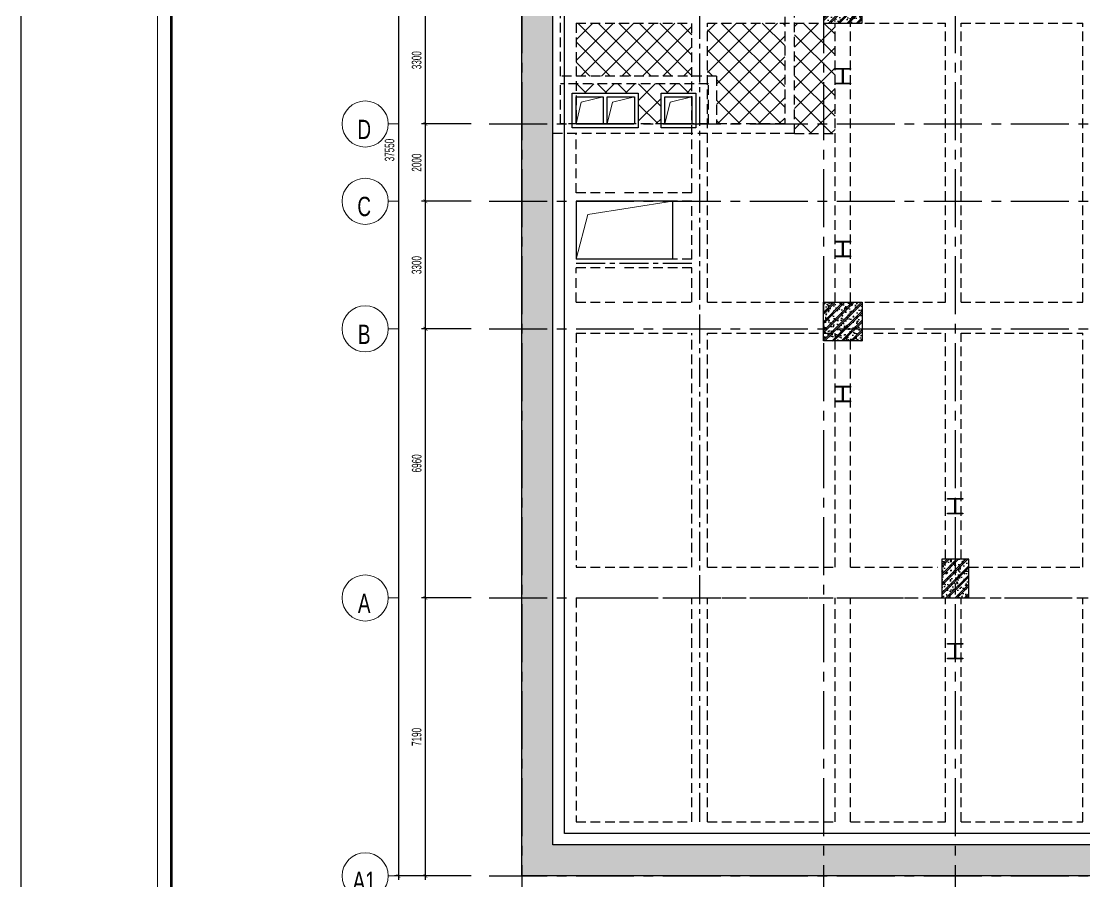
# Model space of a CAD drawing. Extents: x 71 to 1774126, y -14 to 415800.
# Drawn here: x 1549882 to 1577393, y 369368 to 391626 of the extents above; entities that cross this region are included whole.
import ezdxf

# ---------------------------------------------------------------- set-up
doc = ezdxf.new("R2010")
doc.units = 0
doc.header["$LTSCALE"] = 1000
doc.header["$MEASUREMENT"] = 0
doc.header["$PDMODE"] = 3
doc.linetypes.add('CENTER2', pattern=[1.125, 0.75, -0.125, 0.125, -0.125])
doc.linetypes.add('HIDDEN', pattern=[0.375, 0.25, -0.125])
doc.layers.get('0').update_dxf_attribs({"linetype": 'CONTINUOUS'})
doc.layers.get('Defpoints').update_dxf_attribs({"linetype": 'CONTINUOUS'})
for name, color, linetype, lineweight in [('CDC-KHUNGTEN', 7, 'CONTINUOUS', 20), ('KCS_CHI', 1, 'CONTINUOUS', 15), ('Thin_line', 251, 'CONTINUOUS', 9)]:
    doc.layers.add(name, color=color, linetype=linetype, lineweight=lineweight)
for name, color, linetype in [('CDC.01.AXIS', 160, 'CENTER2'), ('CDC.02.DIM', 1, 'CONTINUOUS'), ('CDC.03.BORDER', 3, 'CONTINUOUS'), ('CDC.04.HIDDEN', 8, 'HIDDEN'), ('CDC.05.STEEL', 4, 'CONTINUOUS'), ('CDC.06.TEXT', 2, 'CONTINUOUS'), ('CDC.09.COLUMN', 4, 'CONTINUOUS'), ('CDC.10.HATCH', 9, 'CONTINUOUS'), ('CDC.16.BIGTEXT', 6, 'CONTINUOUS')]:
    doc.layers.add(name, color=color, linetype=linetype)
doc.styles.add('ARIAL', font='arial.ttf', dxfattribs={"width": 0.6})
doc.dimstyles.new('100', dxfattribs={"dimscale": 100, "dimtxt": 2.5, "dimasz": 1, "dimexe": 1, "dimexo": 0, "dimgap": 1, "dimtad": 1, "dimdec": 0, "dimdsep": 46, "dimtxsty": 'ARIAL', "dimblk": 'ARCHTICK', "dimcen": 1, "dimdle": 1, "dimclrd": 1, "dimclre": 1, "dimclrt": 2, "dimadec": 0, "dimazin": 0, "dimtfac": 0.00072, "dimtdec": 0, "dimtix": 1, "dimtmove": 2, "dimatfit": 3, "dimldrblk": 'ARCHTICK', "dimfxl": 1, "dimtolj": 1, "dimarcsym": 0})

# ---------------------------------------------------------------- blocks, each defined once
blk = doc.blocks.new('TANG HAM')
at = {"layer": 'CDC.10.HATCH'}
h = blk.add_hatch(dxfattribs=at)
h.set_pattern_fill('CHAU-01', color=256, scale=70, style=0, pattern_type=2)
h.set_pattern_definition([(50, (0, 0), (502.08213, -43.92649), [52.5, -577.5]), (355, (0, 0), (-97.12593, 526.5345), [42, -462]), (100.4514, (41.84, -3.66), (404.95657, 482.60768), [44.61813, -490.79948]), (46.1842, (0, 140), (747.06873, -115.8633), [78.75, -866.25]), (96.6356, (62.26, 130.34), (654.2639, 681.8825), [66.9272, -736.1991]), (351.1842, (0, 140), (654.26336, 681.88302), [63, -693]), (21, (70, 105), (417.83494, -281.83322), [52.5, -577.5]), (326, (70, 105), (170.32073, 507.60503), [42, -462]), (71.4514, (104.8, 81.5), (588.15584, 225.77135), [44.61813, -490.79948]), (37.5, (0, 0), (8.511899, 233.025698), [0, -456.4, 0, -469, 0, -463.75]), (7.5, (0, 0), (184.148676, 276.0882), [0, -267.4, 0, -445.9, 0, -176.75]), (327.5, (-156.1, 0), (373.675705, -15.78841), [0, -175, 0, -546, 0, -724.5]), (317.5, (-226.1, 0), (408.23032, 70.07349), [0, -227.5, 0, -362.6, 0, -514.5]), (45, (0, 0), (-210.36427, 210.36427), []), (45, (0, 85.75), (-210.36427, 210.36427), [])])
h.paths.add_polyline_path([(1562833, 296090), (1562833, 333640), (1626193, 333640), (1626193, 300559), (1621725, 296090)])
h.paths.add_polyline_path([(1563633, 296890), (1563633, 332840), (1625393, 332840), (1625393, 300890), (1621393, 296890)], flags=16)
h = blk.add_hatch(dxfattribs=at)
h.set_pattern_fill('CHAU-01', color=256, scale=40, style=0, pattern_type=2)
h.set_pattern_definition([(50, (-118205.24, 13550.65), (286.904073, -25.100854), [30, -330]), (355, (-118205.24, 13550.65), (-55.500533, 300.876853), [24, -264]), (100.4514, (-118181.34, 13548.56), (231.403753, 275.775817), [25.496076, -280.456845]), (46.1842, (-118205.24, 13630.65), (426.89642, -66.207606), [45, -495]), (96.6356, (-118169.67, 13625.13), (373.86508, 389.64715), [38.24412, -420.6852]), (351.1842, (-118205.24, 13630.65), (373.86478, 389.64744), [36, -396]), (21, (-118165.24, 13610.65), (238.76282, -161.047556), [30, -330]), (326, (-118165.24, 13610.65), (97.326133, 290.06002), [24, -264]), (71.4514, (-118145.35, 13597.23), (336.08905, 129.0122), [25.496076, -280.456845]), (37.5, (-118205.24, 13550.65), (4.863942, 133.1575415), [0, -260.8, 0, -268, 0, -265]), (7.5, (-118205.24, 13550.65), (105.227815, 157.764685), [0, -152.8, 0, -254.8, 0, -101]), (327.5, (-118294.44, 13550.65), (213.5289745, -9.021949), [0, -100, 0, -312, 0, -414]), (317.5, (-118334.44, 13550.65), (233.274468, 40.041993), [0, -130, 0, -207.2, 0, -294]), (45, (-118205.24, 13550.65), (-120.208153, 120.208153), []), (45, (-118205.24, 13599.65), (-120.208153, 120.208153), [])])
h.paths.add_polyline_path([(1571633, 319150), (1570633, 319150), (1570633, 318150), (1571633, 318150)])
h = blk.add_hatch(dxfattribs=at)
h.set_pattern_fill('CHAU-01', color=256, scale=40, style=0, pattern_type=2)
h.set_pattern_definition([(50, (-118205.24, 13170.65), (286.904073, -25.100854), [30, -330]), (355, (-118205.24, 13170.65), (-55.500533, 300.876853), [24, -264]), (100.4514, (-118181.34, 13168.56), (231.403753, 275.775817), [25.496076, -280.456845]), (46.1842, (-118205.24, 13250.65), (426.89642, -66.207606), [45, -495]), (96.6356, (-118169.67, 13245.13), (373.86508, 389.64715), [38.24412, -420.6852]), (351.1842, (-118205.24, 13250.65), (373.86478, 389.64744), [36, -396]), (21, (-118165.24, 13230.65), (238.76282, -161.047556), [30, -330]), (326, (-118165.24, 13230.65), (97.326133, 290.06002), [24, -264]), (71.4514, (-118145.35, 13217.23), (336.08905, 129.0122), [25.496076, -280.456845]), (37.5, (-118205.24, 13170.65), (4.863942, 133.1575415), [0, -260.8, 0, -268, 0, -265]), (7.5, (-118205.24, 13170.65), (105.227815, 157.764685), [0, -152.8, 0, -254.8, 0, -101]), (327.5, (-118294.44, 13170.65), (213.5289745, -9.021949), [0, -100, 0, -312, 0, -414]), (317.5, (-118334.44, 13170.65), (233.274468, 40.041993), [0, -130, 0, -207.2, 0, -294]), (45, (-118205.24, 13170.65), (-120.208153, 120.208153), []), (45, (-118205.24, 13219.65), (-120.208153, 120.208153), [])])
h.paths.add_polyline_path([(1571633, 309930), (1570633, 309930), (1570633, 310930), (1571633, 310930)])
h = blk.add_hatch(dxfattribs=at)
h.set_pattern_fill('CHAU-01', color=256, scale=40, style=0, pattern_type=2)
h.set_pattern_definition([(50, (-6865, 0), (286.904073, -25.100854), [30, -330]), (355, (-6865, 0), (-55.500533, 300.876853), [24, -264]), (100.4514, (-6841.1, -2.1), (231.403753, 275.775817), [25.496076, -280.456845]), (46.1842, (-6865, 80), (426.89642, -66.207606), [45, -495]), (96.6356, (-6829.43, 74.5), (373.86508, 389.64715), [38.24412, -420.6852]), (351.1842, (-6865, 80), (373.86478, 389.64744), [36, -396]), (21, (-6825, 60), (238.76282, -161.047556), [30, -330]), (326, (-6825, 60), (97.326133, 290.06002), [24, -264]), (71.4514, (-6805.1, 46.58), (336.08905, 129.0122), [25.496076, -280.456845]), (37.5, (-6865, 0), (4.863942, 133.1575415), [0, -260.8, 0, -268, 0, -265]), (7.5, (-6865, 0), (105.227815, 157.764685), [0, -152.8, 0, -254.8, 0, -101]), (327.5, (-6954.2, 0), (213.5289745, -9.021949), [0, -100, 0, -312, 0, -414]), (317.5, (-6994.2, 0), (233.274468, 40.041993), [0, -130, 0, -207.2, 0, -294]), (45, (-6865, 0), (-120.208153, 120.208153), []), (45, (-6865, 49), (-120.208153, 120.208153), [])])
h.paths.add_polyline_path([(1574103, 304280), (1573693, 304280), (1573693, 303280), (1574103, 303280)])
h.paths.add_polyline_path([(1574393, 304280), (1574103, 304280), (1574103, 303280), (1574393, 303280)])
at = {"layer": 'CDC.01.AXIS', "ltscale": 2}
for p, q in [((1562833, 334618), (1562833, 295176)), ((1570633, 334618), (1570633, 295176)), ((1574043, 334618), (1574043, 295176)), ((1561983, 315540), (1626948, 315540)), ((1561983, 313540), (1626948, 313540)), ((1561983, 310240), (1626948, 310240)), ((1561983, 303280), (1626948, 303280)), ((1561983, 296090), (1626948, 296090))]:
    blk.add_line(p, q, dxfattribs=at)
at = {"layer": 'CDC.09.COLUMN'}
for p, q in [((1574393, 304280), (1573693, 304280)), ((1573693, 304280), (1573693, 303280)), ((1574393, 303280), (1574393, 304280)), ((1573693, 303280), (1574393, 303280))]:
    blk.add_line(p, q, dxfattribs=at)
for points in [[(1562833, 296090), (1562833, 333640), (1626193, 333640), (1626193, 300559), (1621725, 296090)], [(1563633, 296890), (1563633, 332840), (1625393, 332840), (1625393, 300890), (1621393, 296890)], [(1570633, 319150), (1570633, 318150), (1571633, 318150), (1571633, 319150)], [(1570633, 309930), (1570633, 310930), (1571633, 310930), (1571633, 309930)]]:
    blk.add_lwpolyline(points, close=True, dxfattribs=at)
blk = doc.blocks.new('_ARCHTICK')
at = {"color": 0, "linetype": 'ByBlock', "const_width": 0.15}
blk.add_lwpolyline([(-0.5, -0.5), (0.5, 0.5)], dxfattribs=at)
blk = doc.blocks.new('*D123')
at = {"layer": 'CDC.02.DIM', "color": 1, "lineweight": -2, "transparency": 16777216}
for p, q in [((1561523, 386969), (1560239, 386969)), ((1560339, 383569), (1560339, 387069)), ((1561523, 383669), (1560239, 383669))]:
    blk.add_line(p, q, dxfattribs=at)
at = {"layer": 'Defpoints', "color": 0, "transparency": 16777216}
for p in [(1560339, 386969), (1561523, 386969), (1561523, 383669)]:
    blk.add_point(p, dxfattribs=at)
at = {"layer": 'CDC.02.DIM', "color": 1, "lineweight": -2, "transparency": 16777216, "xscale": 100, "yscale": 100, "zscale": 100}
for p, rotation in [((1560339, 386969), 90), ((1560339, 383669), 270)]:
    blk.add_blockref('_ARCHTICK', p, dxfattribs=dict(at, rotation=rotation))
at = {"layer": 'CDC.02.DIM', "color": 2, "transparency": 16777216, "insert": (1560111, 385319), "char_height": 250, "attachment_point": 5, "rotation": 90, "style": 'ARIAL'}
blk.add_mtext('\\A1;3300', dxfattribs=at)
blk = doc.blocks.new('*D128')
at = {"layer": 'CDC.02.DIM', "color": 1, "lineweight": -2, "transparency": 16777216}
for p, q in [((1561523, 376709), (1560239, 376709)), ((1560339, 369419), (1560339, 376809)), ((1561523, 369519), (1560239, 369519))]:
    blk.add_line(p, q, dxfattribs=at)
at = {"layer": 'Defpoints', "color": 0, "transparency": 16777216}
for p in [(1560339, 376709), (1561523, 376709), (1561523, 369519)]:
    blk.add_point(p, dxfattribs=at)
at = {"layer": 'CDC.02.DIM', "color": 1, "lineweight": -2, "transparency": 16777216, "xscale": 100, "yscale": 100, "zscale": 100}
for p, rotation in [((1560339, 376709), 90), ((1560339, 369519), 270)]:
    blk.add_blockref('_ARCHTICK', p, dxfattribs=dict(at, rotation=rotation))
at = {"layer": 'CDC.02.DIM', "color": 2, "transparency": 16777216, "insert": (1560112, 373114), "char_height": 250, "attachment_point": 5, "rotation": 90, "style": 'ARIAL'}
blk.add_mtext('\\A1;7190', dxfattribs=at)
blk = doc.blocks.new('*D129')
at = {"layer": 'CDC.02.DIM', "color": 1, "lineweight": -2, "transparency": 16777216}
for p, q in [((1561523, 383669), (1560239, 383669)), ((1560339, 376609), (1560339, 383769)), ((1561523, 376709), (1560239, 376709))]:
    blk.add_line(p, q, dxfattribs=at)
at = {"layer": 'Defpoints', "color": 0, "transparency": 16777216}
for p in [(1560339, 383669), (1561523, 383669), (1561523, 376709)]:
    blk.add_point(p, dxfattribs=at)
at = {"layer": 'CDC.02.DIM', "color": 1, "lineweight": -2, "transparency": 16777216, "xscale": 100, "yscale": 100, "zscale": 100}
for p, rotation in [((1560339, 383669), 90), ((1560339, 376709), 270)]:
    blk.add_blockref('_ARCHTICK', p, dxfattribs=dict(at, rotation=rotation))
at = {"layer": 'CDC.02.DIM', "color": 2, "transparency": 16777216, "insert": (1560112, 380189), "char_height": 250, "attachment_point": 5, "rotation": 90, "style": 'ARIAL'}
blk.add_mtext('\\A1;6960', dxfattribs=at)
blk = doc.blocks.new('*D130')
at = {"layer": 'CDC.02.DIM', "color": 1, "lineweight": -2, "transparency": 16777216}
for p, q in [((1560339, 386869), (1560339, 389069)), ((1561523, 388969), (1560239, 388969)), ((1561523, 386969), (1560239, 386969))]:
    blk.add_line(p, q, dxfattribs=at)
at = {"layer": 'Defpoints', "color": 0, "transparency": 16777216}
for p in [(1560339, 388969), (1561523, 388969), (1561523, 386969)]:
    blk.add_point(p, dxfattribs=at)
at = {"layer": 'CDC.02.DIM', "color": 1, "lineweight": -2, "transparency": 16777216, "xscale": 100, "yscale": 100, "zscale": 100}
for p, rotation in [((1560339, 388969), 90), ((1560339, 386969), 270)]:
    blk.add_blockref('_ARCHTICK', p, dxfattribs=dict(at, rotation=rotation))
at = {"layer": 'CDC.02.DIM', "color": 2, "transparency": 16777216, "insert": (1560112, 387969), "char_height": 250, "attachment_point": 5, "rotation": 90, "style": 'ARIAL'}
blk.add_mtext('\\A1;2000', dxfattribs=at)
blk = doc.blocks.new('*D131')
at = {"layer": 'CDC.02.DIM', "color": 1, "lineweight": -2, "transparency": 16777216}
for p, q in [((1560339, 388869), (1560339, 392369)), ((1561523, 392269), (1560239, 392269)), ((1561523, 388969), (1560239, 388969))]:
    blk.add_line(p, q, dxfattribs=at)
at = {"layer": 'Defpoints', "color": 0, "transparency": 16777216}
for p in [(1560339, 392269), (1561523, 392269), (1561523, 388969)]:
    blk.add_point(p, dxfattribs=at)
at = {"layer": 'CDC.02.DIM', "color": 1, "lineweight": -2, "transparency": 16777216, "xscale": 100, "yscale": 100, "zscale": 100}
for p, rotation in [((1560339, 392269), 90), ((1560339, 388969), 270)]:
    blk.add_blockref('_ARCHTICK', p, dxfattribs=dict(at, rotation=rotation))
at = {"layer": 'CDC.02.DIM', "color": 2, "transparency": 16777216, "insert": (1560111, 390619), "char_height": 250, "attachment_point": 5, "rotation": 90, "style": 'ARIAL'}
blk.add_mtext('\\A1;3300', dxfattribs=at)
blk = doc.blocks.new('*D114')
at = {"layer": 'CDC.02.DIM', "color": 1, "lineweight": -2, "transparency": 16777216}
for p, q in [((1559639, 407169), (1559639, 369419)), ((1560823, 407069), (1559539, 407069)), ((1560823, 369519), (1559539, 369519))]:
    blk.add_line(p, q, dxfattribs=at)
at = {"layer": 'Defpoints', "color": 0, "transparency": 16777216}
for p in [(1560823, 407069), (1559639, 369519), (1560823, 369519)]:
    blk.add_point(p, dxfattribs=at)
at = {"layer": 'CDC.02.DIM', "color": 1, "lineweight": -2, "transparency": 16777216, "xscale": 100, "yscale": 100, "zscale": 100}
for p, rotation in [((1559639, 407069), 90), ((1559639, 369519), 270)]:
    blk.add_blockref('_ARCHTICK', p, dxfattribs=dict(at, rotation=rotation))
at = {"layer": 'CDC.02.DIM', "color": 2, "transparency": 16777216, "insert": (1559411, 388294), "char_height": 250, "attachment_point": 5, "rotation": 90, "style": 'ARIAL'}
blk.add_mtext('\\A1;37550', dxfattribs=at)
blk = doc.blocks.new('KINGPOST')
at = {"layer": 'CDC.05.STEEL', "color": 4}
for p, q in [((1656675, 236723, 0), (1656675, 236744, 0)), ((1656675, 236744, 0), (1657075, 236744, 0)), ((1656865, 236723, 0), (1656675, 236723, 0)), ((1656865, 236364, 0), (1656865, 236723, 0)), ((1657075, 236723, 0), (1656884, 236723, 0)), ((1656884, 236723, 0), (1656884, 236364, 0)), ((1657075, 236744, 0), (1657075, 236723, 0)), ((1656675, 236344, 0), (1656675, 236364, 0)), ((1656675, 236364, 0), (1656865, 236364, 0)), ((1657075, 236344, 0), (1656675, 236344, 0)), ((1656884, 236364, 0), (1657075, 236364, 0)), ((1657075, 236364, 0), (1657075, 236344, 0))]:
    blk.add_line(p, q, dxfattribs=at)
blk = doc.blocks.new('KHUNG TEN')
at = {"layer": 'CDC-KHUNGTEN', "color": 8}
blk.add_lwpolyline([(75096, 1100), (83000, 1100), (83000, 58300), (3000, 58300), (3000, 1100), (75096, 1100)], dxfattribs=at)
at = {"layer": 'CDC-KHUNGTEN', "color": 255, "lineweight": 60}
blk.add_lwpolyline([(74900, 1400), (74900, 58000), (3300, 58000), (3300, 1400), (74900, 1400)], close=True, dxfattribs=at)
at = {"layer": 'Defpoints', "color": 1, "ltscale": 0.2}
blk.add_lwpolyline([(0, 0), (0, 59400), (84100, 59400), (84100, 0), (0, 0)], close=True, dxfattribs=at)

msp = doc.modelspace()

# ---------------------------------------------------------------- hatches: boundary and pattern name
at = {"layer": 'CDC.10.HATCH'}
h = msp.add_hatch(dxfattribs=at)
h.set_pattern_fill('ANSI37', color=256, scale=3000, style=0)
h.paths.add_polyline_path([(1567233.1, 391579), (1564233.1, 391579), (1564233.1, 390209.3), (1567233.1, 390209.3)])
h.paths.add_polyline_path([(1567233.1, 390009.3), (1564643.1, 390009.3), (1564233.1, 390009.3), (1564233.1, 389769), (1564895.6, 389769), (1565843.1, 389769), (1565843.1, 388969), (1566433.1, 388969), (1566433.1, 389769), (1567233.1, 389769)])
h.paths.add_polyline_path([(1569633.1, 391579), (1567633.1, 391579), (1567633.1, 390209.3), (1567863.6, 390209.3), (1567863.6, 388969), (1569633.1, 388969)])
h.paths.add_polyline_path([(1565910.8, 389520.8), (1566365.5, 389520.8), (1566365.5, 389140.5), (1565910.8, 389140.5)], flags=24)
h.paths.add_polyline_path([(1568103, 389091.6), (1568103, 389546.3), (1568483.3, 389546.3), (1568483.3, 389091.6)], flags=24)
h = msp.add_hatch(dxfattribs=at)
h.set_pattern_fill('ANSI37', color=256, scale=3000, style=0)
h.paths.add_polyline_path([(1570633.1, 391579), (1569883.1, 391579), (1569883.1, 388969), (1570633.1, 388969)])
h.paths.add_polyline_path([(1570933.1, 391579), (1570633.1, 391579), (1570633.1, 388969), (1570933.1, 388969)])
h.paths.add_polyline_path([(1570633.1, 388969), (1569883.1, 388969), (1569883.1, 388719), (1570633.1, 388719)])
h.paths.add_polyline_path([(1570933.1, 388969), (1570633.1, 388969), (1570633.1, 388719), (1570933.1, 388719)])

# ---------------------------------------------------------------- linework, layer by layer
at = {"layer": 'CDC.01.AXIS'}
for p, q in [((1567433.1, 370919), (1567433.1, 405669)), ((1567233.1, 385359), (1564233.1, 385359))]:
    msp.add_line(p, q, dxfattribs=at)
at = {"layer": 'CDC.03.BORDER'}
for p, q in [((1563933.1, 370619), (1563933.1, 405969)), ((1563933.1, 388969), (1563933.1, 405969)), ((1564233.1, 386969), (1564233.1, 385469)), ((1566733.1, 386969), (1564233.1, 386969)), ((1566733.1, 386969), (1566733.1, 385469)), ((1566733.1, 385469), (1564233.1, 385469)), ((1621268.9, 370619), (1563933.1, 370619))]:
    msp.add_line(p, q, dxfattribs=at)
for points in [[(1564895.6, 388869), (1564133.1, 388869), (1564133.1, 389769), (1564895.6, 389769)], [(1564895.6, 389769), (1565843.1, 389769), (1565843.1, 388869), (1564895.6, 388869)]]:
    msp.add_lwpolyline(points, dxfattribs=at)
for points in [[(1564233.1, 389669), (1564933.1, 389669), (1564933.1, 388969), (1564233.1, 388969)], [(1565043.1, 389669), (1565743.1, 389669), (1565743.1, 388969), (1565043.1, 388969)], [(1566433.1, 389769), (1567333.1, 389769), (1567333.1, 388869), (1566433.1, 388869)], [(1566533.1, 389669), (1567233.1, 389669), (1567233.1, 388969), (1566533.1, 388969)]]:
    msp.add_lwpolyline(points, close=True, dxfattribs=at)
at = {"layer": 'CDC.04.HIDDEN'}
for p, q in [((1564233.1, 391579), (1567233.1, 391579)), ((1564233.1, 391579), (1564233.1, 388969)), ((1567233.1, 387189), (1567233.1, 391579)), ((1567633.1, 391579), (1570933.1, 391579)), ((1567633.1, 384359), (1567633.1, 391579)), ((1570933.1, 384359), (1570933.1, 391579)), ((1571333.1, 391579), (1573793.1, 391579)), ((1571333.1, 384359), (1571333.1, 391579)), ((1573793.1, 384359), (1573793.1, 391579)), ((1574193.1, 391579), (1577343.1, 391579)), ((1574193.1, 384359), (1574193.1, 391579)), ((1577343.1, 384359), (1577343.1, 391579)), ((1564233.1, 387189), (1564233.1, 388719)), ((1569883.1, 388719), (1570933.1, 388719)), ((1565233.1, 387189), (1564233.1, 387189)), ((1567233.1, 387189), (1565453.1, 387189)), ((1567233.1, 386969), (1566733.1, 386969)), ((1567233.1, 385469), (1567233.1, 386969)), ((1567233.1, 385469), (1566733.1, 385469)), ((1564233.1, 384359), (1564233.1, 385249)), ((1565233.1, 385249), (1564233.1, 385249)), ((1567233.1, 385249), (1565453.1, 385249)), ((1567233.1, 384359), (1567233.1, 385249)), ((1564233.1, 384359), (1565233.1, 384359)), ((1565453.1, 384359), (1567233.1, 384359)), ((1567633.1, 384359), (1570933.1, 384359)), ((1571333.1, 384359), (1573793.1, 384359)), ((1574193.1, 384359), (1577343.1, 384359)), ((1564233.1, 383559), (1567233.1, 383559)), ((1564233.1, 383559), (1564233.1, 377509)), ((1567233.1, 377509), (1567233.1, 383559)), ((1567633.1, 383559), (1570933.1, 383559)), ((1567633.1, 377509), (1567633.1, 383559)), ((1570933.1, 377509), (1570933.1, 383559)), ((1571933.1, 383559), (1573793.1, 383559)), ((1573793.1, 377709), (1573793.1, 383559)), ((1574193.1, 383559), (1577343.1, 383559)), ((1574193.1, 377709), (1574193.1, 383559)), ((1577343.1, 377509), (1577343.1, 383559)), ((1571333.1, 377509), (1571333.1, 383359)), ((1564233.1, 377509), (1567233.1, 377509)), ((1567633.1, 377509), (1570933.1, 377509)), ((1571333.1, 377509), (1573593.1, 377509)), ((1574393.1, 377509), (1577343.1, 377509)), ((1564233.1, 376709), (1567233.1, 376709)), ((1564233.1, 376709), (1564233.1, 370919)), ((1567233.1, 370919), (1567233.1, 376709)), ((1567633.1, 376709), (1570933.1, 376709)), ((1567633.1, 370919), (1567633.1, 376709)), ((1570933.1, 370919), (1570933.1, 376709)), ((1571333.1, 376709), (1573793.1, 376709)), ((1571333.1, 370919), (1571333.1, 376709)), ((1573793.1, 370919), (1573793.1, 376709)), ((1574193.1, 376709), (1577343.1, 376709)), ((1574193.1, 370919), (1574193.1, 376709)), ((1577343.1, 370919), (1577343.1, 376709)), ((1564233.1, 370919), (1567233.1, 370919)), ((1567633.1, 370919), (1570933.1, 370919)), ((1571333.1, 370919), (1573793.1, 370919)), ((1574193.1, 370919), (1577343.1, 370919))]:
    msp.add_line(p, q, dxfattribs=at)
at = {"layer": 'CDC.05.STEEL', "linetype": 'HIDDEN'}
for p, q in [((1569883.1, 388719), (1569883.1, 406269)), ((1563833.1, 390209.3), (1563833.1, 395488.6)), ((1569633.1, 395488.6), (1569633.1, 388969)), ((1567863.6, 390209.3), (1563833.1, 390209.3)), ((1567863.6, 390209.3), (1567863.6, 388969)), ((1563833.1, 388969), (1563833.1, 390009.3)), ((1567663.6, 390009.3), (1563833.1, 390009.3)), ((1567663.6, 390009.3), (1564643.1, 390009.3)), ((1567663.6, 388969), (1567663.6, 390009.3)), ((1567663.6, 388969), (1563833.1, 388969)), ((1569633.1, 388969), (1567863.6, 388969)), ((1569883.1, 388719), (1563633.1, 388719))]:
    msp.add_line(p, q, dxfattribs=at)
at = {"layer": 'KCS_CHI'}
for p, q in [((1559639.2, 388969), (1559375.6, 388969)), ((1559639.2, 386969), (1559375.6, 386969)), ((1559639.2, 383669), (1559375.6, 383669)), ((1559639.2, 376709), (1559375.6, 376709)), ((1559639.2, 369519), (1559375.6, 369519))]:
    msp.add_line(p, q, dxfattribs=at)
for centre in [(1558779.1, 388969), (1558779.1, 386969), (1558779.1, 383669), (1558779.1, 376709), (1558779.1, 369519)]:
    msp.add_circle(centre, 596.6, dxfattribs=at)
at = {"layer": 'Thin_line'}
for points in [[(1564233.1, 388969), (1564365, 389536.9), (1564933.1, 389669)], [(1565043.1, 388969), (1565175, 389536.9), (1565743.1, 389669)], [(1566533.1, 388969), (1566665, 389536.9), (1567233.1, 389669)], [(1564233.1, 385469), (1564539.3, 386626.4), (1566733.1, 386969)]]:
    msp.add_lwpolyline(points, dxfattribs=at)

# ---------------------------------------------------------------- block references
at = {"layer": 'CDC.05.STEEL'}
for p in [(-85741.5, 153660.2, 0), (-85741.5, 149190.2, 0), (-85741.5, 145440.2, 0), (-82831.5, 142540.2, 0), (-82831.5, 138790.2, 0)]:
    msp.add_blockref('KINGPOST', p, dxfattribs=at)
at = {"layer": 'CDC.06.TEXT', "xscale": 1.173810693645805, "yscale": 1.173810693645805, "zscale": 1.173810693645805}
msp.add_blockref('KHUNG TEN', (1549882.2, 346076.1), dxfattribs=at)
at = {"layer": 'CDC.10.HATCH'}
msp.add_blockref('TANG HAM', (0, 73428.8), dxfattribs=at)

# ---------------------------------------------------------------- texts
at = {"layer": 'CDC.16.BIGTEXT', "char_height": 500, "width": 464.64, "attachment_point": 8, "line_spacing_factor": 0.938532}
for s, insert in [('{\\fArial|b0|i0|c0|p34;\\W0.7;D}', (1558753.9, 388578.3)), ('{\\fArial|b0|i0|c0|p34;\\W0.7;C}', (1558753.9, 386578.3)), ('{\\fArial|b0|i0|c0|p34;\\W0.7;B}', (1558753.9, 383278.3)), ('{\\fArial|b0|i0|c0|p34;\\W0.7;A}', (1558753.9, 376318.3)), ('{\\fArial|b0|i0|c0|p34;\\W0.7;A1}', (1558753.9, 369128.3))]:
    msp.add_mtext(s, dxfattribs=dict(at, insert=insert))

# ---------------------------------------------------------------- dimensions: what is measured, and where the dimension line sits
at = {"layer": 'CDC.02.DIM'}
for base, p1, p2, picture, middle in [((1559639.2, 369519), (1560823.2, 407069), (1560823.2, 369519), '*D114', (1559411.4, 388294)), ((1560339.2, 392269), (1561523.2, 388969), (1561523.2, 392269), '*D131', (1560111.4, 390619)), ((1560339.2, 388969), (1561523.2, 386969), (1561523.2, 388969), '*D130', (1560111.5, 387969)), ((1560339.2, 386969), (1561523.2, 383669), (1561523.2, 386969), '*D123', (1560111.4, 385319)), ((1560339.2, 383669), (1561523.2, 376709), (1561523.2, 383669), '*D129', (1560111.5, 380189)), ((1560339.2, 376709), (1561523.2, 369519), (1561523.2, 376709), '*D128', (1560111.5, 373114))]:
    dim = msp.add_linear_dim(base=base, p1=p1, p2=p2, angle=90, dimstyle='100', dxfattribs=at)
    dim.commit()
    dim.dimension.update_dxf_attribs({"geometry": picture, "text_midpoint": middle})

doc.saveas('drawing.dxf')
